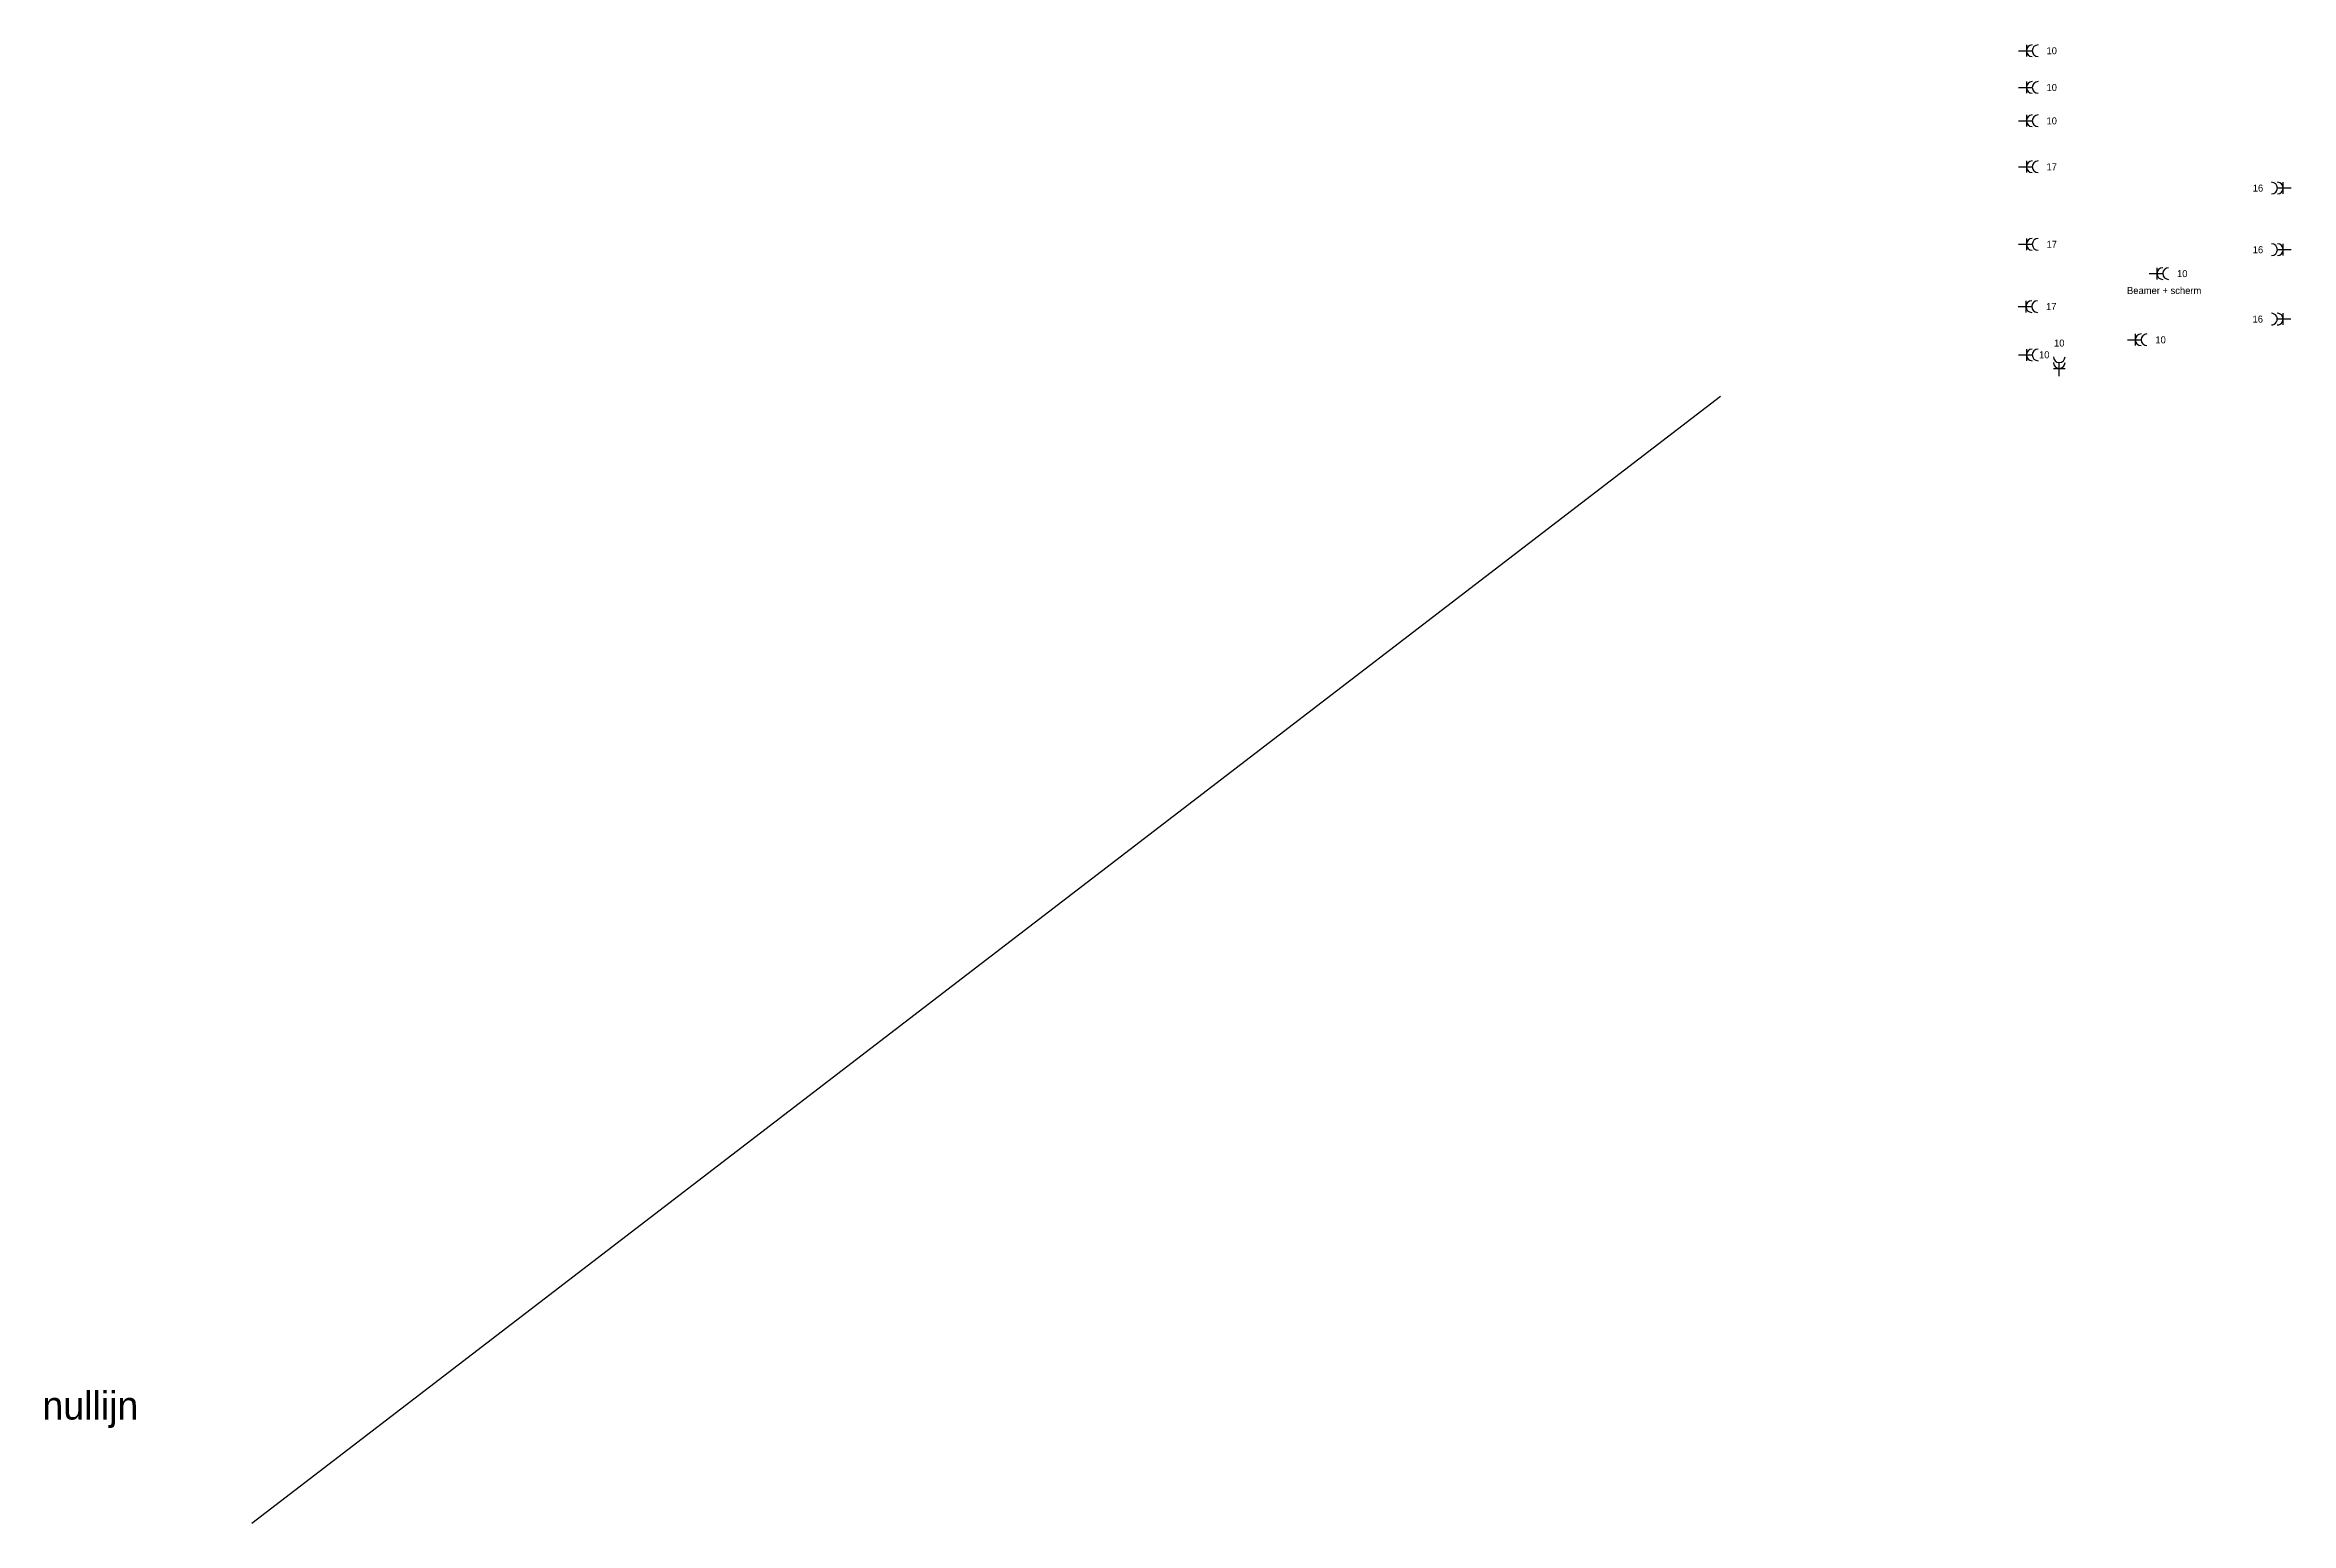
# Model space of a CAD drawing. Header units: millimetres. Extents: x -5310 to 109871, y 0 to 83621.
# Drawn here: x -5310 to 52374, y 0 to 37972 of the extents above; entities that cross this region are included whole.
import ezdxf
from ezdxf.enums import TextEntityAlignment as Align

# ---------------------------------------------------------------- set-up
doc = ezdxf.new("R2010")
doc.units = ezdxf.units.MM
doc.header["$LTSCALE"] = 100
doc.layers.add('BL$3----_VIEWPORT', color=7, linetype='Continuous', plot=False)
doc.layers.add('EL6222--', color=3, linetype='Continuous')
doc.styles.add('buro-012', font='BUROFONT.shx', dxfattribs={"height": 120})
doc.styles.add('buro-018', font='BUROFONT.shx', dxfattribs={"height": 180})

# ---------------------------------------------------------------- blocks, each defined once
blk = doc.blocks.new('111304A')
at = {"color": 0, "linetype": 'Continuous'}
for p, q in [((-1.5, 3), (1.5, 3)), ((0, 1), (0, 4.5))]:
    blk.add_line(p, q, dxfattribs=at)
for centre in [(0, 6), (0, 4.5)]:
    blk.add_arc(centre, 1.5, 180, 0, dxfattribs=at)
at = {"color": 0, "linetype": 'Continuous', "style": 'buro-018'}
for tag, p in [('PANEL', (0, 11.5)), ('CIRCUIT', (0, 8.5)), ('SUBCIRCUIT', (4.5, 8.5))]:
    blk.add_attdef(tag, text='', height=1.8, dxfattribs=at).set_placement(p, align=Align.MIDDLE)
at = {"color": 0, "linetype": 'Continuous', "style": 'buro-018', "flags": 1}
for tag, p in [('POWERCODE', (13, 8.5)), ('ARTICLECODE', (0, 0))]:
    blk.add_attdef(tag, text='', height=1.8, dxfattribs=at).set_placement(p, align=Align.MIDDLE)

msp = doc.modelspace()

# ---------------------------------------------------------------- linework, layer by layer
at = {"layer": 'BL$3----_VIEWPORT'}
msp.add_line((0, 0), (37724, 28950), dxfattribs=at)

# ---------------------------------------------------------------- block references
at = {"layer": 'EL6222--', "linetype": 'Continuous'}
ref = msp.add_blockref('111304A', (45277, 37822), dxfattribs=dict(at, xscale=99.99999999999999, yscale=99.99999999999999, zscale=99.99999999999999, rotation=269.999958311817))
ref.add_attrib('CIRCUIT', '10', dxfattribs={"layer": '0', "color": 1, "linetype": 'ByBlock', "height": 180, "style": 'buro-018'}).set_placement((46227, 37822), align=Align.MIDDLE)
ref = msp.add_blockref('111304A', (45277, 36878), dxfattribs=dict(at, xscale=99.99999999999999, yscale=99.99999999999999, zscale=99.99999999999999, rotation=270.0000416880309))
ref.add_attrib('CIRCUIT', '10', dxfattribs={"layer": '0', "color": 1, "linetype": 'ByBlock', "height": 180, "style": 'buro-018'}).set_placement((46227, 36878), align=Align.MIDDLE)
ref = msp.add_blockref('111304A', (45277, 36022), dxfattribs=dict(at, xscale=100, yscale=100, zscale=100, rotation=270))
ref.add_attrib('CIRCUIT', '10', dxfattribs={"layer": '0', "color": 1, "linetype": 'ByBlock', "height": 180, "style": 'buro-018'}).set_placement((46227, 36022), align=Align.MIDDLE)
ref = msp.add_blockref('111304A', (45277, 34840), dxfattribs=dict(at, xscale=100, yscale=100, zscale=100, rotation=270))
ref.add_attrib('CIRCUIT', '17', dxfattribs={"layer": '0', "color": 1, "linetype": 'ByBlock', "height": 180, "style": 'buro-018'}).set_placement((46227, 34840), align=Align.MIDDLE)
ref = msp.add_blockref('111304A', (52474, 34294), dxfattribs=dict(at, xscale=100, yscale=100, zscale=100, rotation=90.00000000000001))
ref.add_attrib('CIRCUIT', '16', dxfattribs={"layer": '0', "color": 1, "linetype": 'ByBlock', "height": 180, "style": 'buro-018'}).set_placement((51524, 34294), align=Align.MIDDLE)
ref = msp.add_blockref('111304A', (45277, 32850), dxfattribs=dict(at, xscale=100, yscale=100, zscale=100, rotation=270))
ref.add_attrib('CIRCUIT', '17', dxfattribs={"layer": '0', "color": 1, "linetype": 'ByBlock', "height": 180, "style": 'buro-018'}).set_placement((46227, 32850), align=Align.MIDDLE)
ref = msp.add_blockref('111304A', (52474, 32711), dxfattribs=dict(at, xscale=100, yscale=100, zscale=100, rotation=90.00000000000001))
ref.add_attrib('CIRCUIT', '16', dxfattribs={"layer": '0', "color": 1, "linetype": 'ByBlock', "height": 180, "style": 'buro-018'}).set_placement((51524, 32711), align=Align.MIDDLE)
ref = msp.add_blockref('111304A', (48629, 32097), dxfattribs=dict(at, xscale=100, yscale=100, zscale=100, rotation=270.0000208440758))
ref.add_attrib('CIRCUIT', '10', dxfattribs={"layer": '0', "color": 1, "linetype": 'ByBlock', "height": 180, "style": 'buro-018'}).set_placement((49579, 32097), align=Align.MIDDLE)
ref.add_attrib('POWERCODE', 'Beamer + scherm', dxfattribs={"layer": '0', "color": 1, "linetype": 'ByBlock', "height": 180, "style": 'buro-018'}).set_placement((49115, 31666), align=Align.MIDDLE)
ref = msp.add_blockref('111304A', (45264, 31250), dxfattribs=dict(at, xscale=100, yscale=100, zscale=100, rotation=270))
ref.add_attrib('CIRCUIT', '17', dxfattribs={"layer": '0', "color": 1, "linetype": 'ByBlock', "height": 180, "style": 'buro-018'}).set_placement((46214, 31250), align=Align.MIDDLE)
ref = msp.add_blockref('111304A', (52469, 30929), dxfattribs=dict(at, xscale=100, yscale=100, zscale=100, rotation=90.0000208440759))
ref.add_attrib('CIRCUIT', '16', dxfattribs={"layer": '0', "color": 1, "linetype": 'ByBlock', "height": 180, "style": 'buro-018'}).set_placement((51519, 30929), align=Align.MIDDLE)
ref = msp.add_blockref('111304A', (45277, 30009), dxfattribs=dict(at, xscale=100, yscale=100, zscale=100, rotation=270.0000208440758))
ref.add_attrib('CIRCUIT', '10', dxfattribs={"layer": '0', "color": 1, "linetype": 'ByBlock', "height": 180, "style": 'buro-018'}).set_placement((46035, 30012), align=Align.MIDDLE)
ref = msp.add_blockref('111304A', (46421, 29363), dxfattribs=dict(at, xscale=100, yscale=100, zscale=100))
ref.add_attrib('CIRCUIT', '10', dxfattribs={"layer": '0', "color": 1, "linetype": 'Continuous', "height": 180, "style": 'buro-018'}).set_placement((46421, 30313), align=Align.MIDDLE)
ref = msp.add_blockref('111304A', (48073, 30396), dxfattribs=dict(at, xscale=100, yscale=100, zscale=100, rotation=270))
ref.add_attrib('CIRCUIT', '10', dxfattribs={"layer": '0', "color": 1, "linetype": 'ByBlock', "height": 180, "style": 'buro-018'}).set_placement((49023, 30396), align=Align.MIDDLE)

# ---------------------------------------------------------------- texts
at = {"layer": 'BL$3----_VIEWPORT', "insert": (-5374, 3380), "char_height": 720, "attachment_point": 1, "style": 'buro-012'}
msp.add_mtext_dynamic_manual_height_columns('nullijn', width=1900.35, gutter_width=600, heights=[0], dxfattribs=at)

doc.saveas('drawing.dxf')
